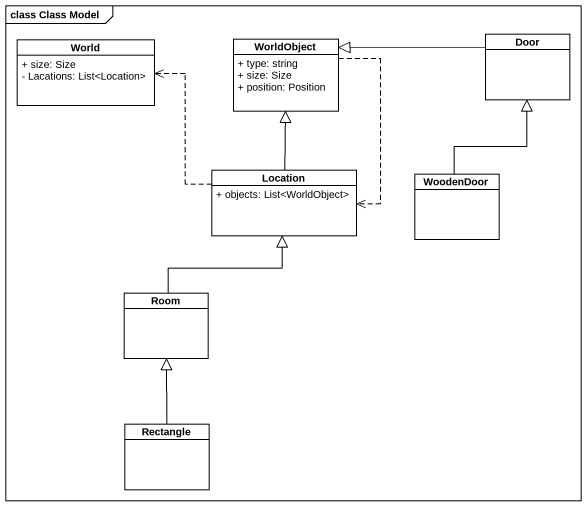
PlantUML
@startuml
mainframe class Class Model
hide circle
hide empty members
skinparam classAttributeIconSize 0
class World {
  + size: Size
  - Lacations: List<Location>
}
class WorldObject {
  + type: string
  + size: Size
  + position: Position
}
class Door
class Location {
  + objects: List<WorldObject>
}
class WoodenDoor
class Room
class "Rectangle" as Rectangle_
WorldObject ..> Location
Door -left-|> WorldObject
Location .up.> World
Location -up-|> WorldObject
WoodenDoor -up-|> Door
Room -up-|> Location
Rectangle_ -up-|> Room
@enduml
